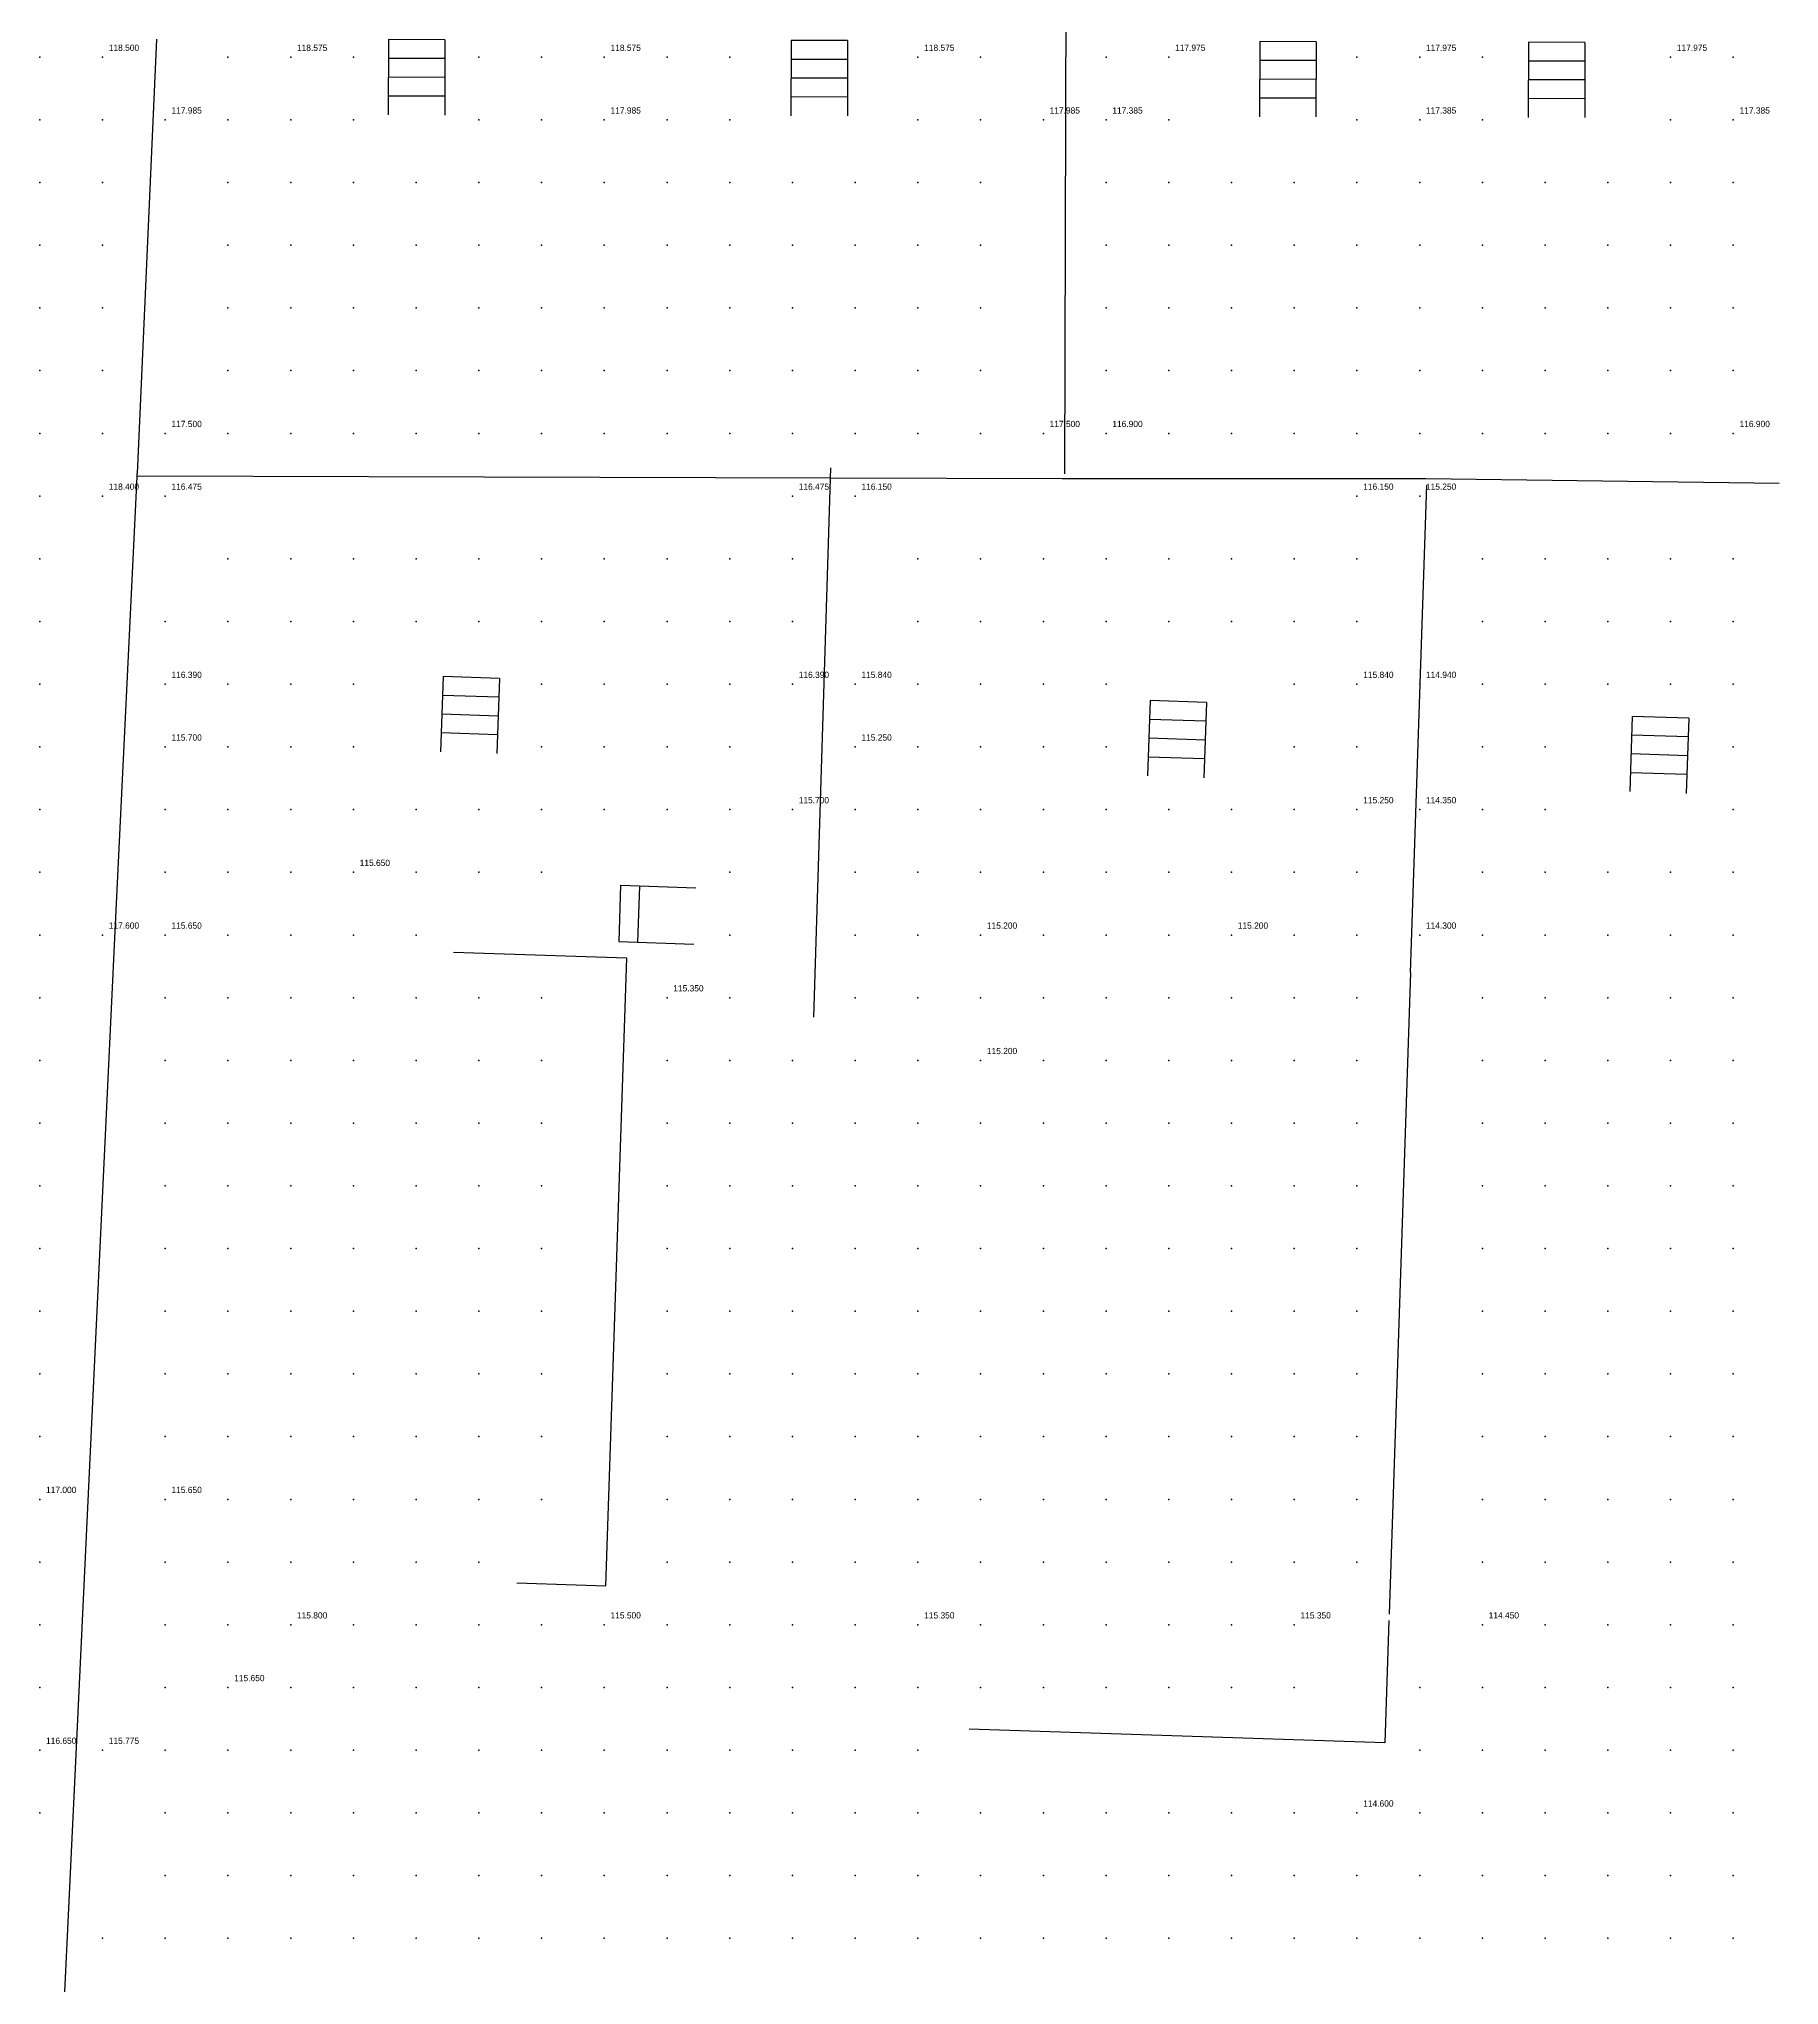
# Model space of a CAD drawing. Header units: metres. Extents: x 287878 to 288137, y 62805 to 63074.
# Drawn here: x 288023.99 to 288051.73, y 62833.25 to 62864.29 of the extents above; entities that cross this region are included whole.
import ezdxf

# ---------------------------------------------------------------- set-up
doc = ezdxf.new("R2010")
doc.units = ezdxf.units.M
for name, color, linetype in [('BARRIERS', 1, 'Continuous'), ('SURVEY_INTERP', 8, 'Continuous'), ('SURVEY_REAL', 3, 'Continuous')]:
    doc.layers.add(name, color=color, linetype=linetype)

msp = doc.modelspace()

# ---------------------------------------------------------------- linework, layer by layer
at = {"layer": 'BARRIERS'}
for p, q in [((288040.344, 62857.355), (288040.394, 62878.84)), ((288025.556, 62857.36), (288025.867, 62864.288)), ((288029.56, 62864.279), (288029.557, 62863.079)), ((288030.46, 62864.277), (288029.56, 62864.279)), ((288030.46, 62864.277), (288030.457, 62863.077)), ((288035.978, 62864.265), (288035.975, 62863.065)), ((288036.878, 62864.263), (288035.978, 62864.265)), ((288036.878, 62864.263), (288036.875, 62863.063)), ((288043.449, 62864.248), (288043.446, 62863.048)), ((288044.349, 62864.246), (288043.449, 62864.248)), ((288044.349, 62864.246), (288044.346, 62863.046)), ((288030.459, 62863.977), (288029.559, 62863.979)), ((288036.877, 62863.963), (288035.977, 62863.965)), ((288044.348, 62863.946), (288043.448, 62863.948)), ((288047.734, 62864.238), (288047.732, 62863.038)), ((288048.634, 62864.236), (288047.734, 62864.238)), ((288048.634, 62863.936), (288047.734, 62863.938)), ((288048.634, 62864.236), (288048.632, 62863.036)), ((288030.458, 62863.677), (288029.558, 62863.679)), ((288036.876, 62863.663), (288035.976, 62863.665)), ((288044.348, 62863.646), (288043.448, 62863.648)), ((288048.633, 62863.636), (288047.733, 62863.638)), ((288030.458, 62863.377), (288029.558, 62863.379)), ((288036.876, 62863.363), (288035.976, 62863.365)), ((288044.347, 62863.346), (288043.447, 62863.348)), ((288048.632, 62863.336), (288047.732, 62863.338)), ((288025.204, 62850.061), (288025.558, 62857.42)), ((288036.341, 62848.689), (288036.613, 62857.448)), ((288025.557, 62857.321), (288040.302, 62857.282)), ((288040.302, 62857.282), (288046.099, 62857.281)), ((288045.853, 62849.402), (288046.112, 62857.172)), ((288046.099, 62857.281), (288051.73, 62857.208)), ((288030.431, 62854.122), (288030.389, 62852.923)), ((288031.33, 62854.091), (288030.431, 62854.122)), ((288031.33, 62854.091), (288031.289, 62852.892)), ((288031.32, 62853.791), (288030.42, 62853.822)), ((288041.701, 62853.738), (288041.661, 62852.539)), ((288042.6, 62853.708), (288041.701, 62853.738)), ((288042.6, 62853.708), (288042.561, 62852.509)), ((288031.309, 62853.491), (288030.41, 62853.522)), ((288042.59, 62853.408), (288041.691, 62853.438)), ((288049.389, 62853.487), (288049.35, 62852.288)), ((288050.289, 62853.458), (288049.389, 62853.487)), ((288050.289, 62853.458), (288050.249, 62852.258)), ((288031.299, 62853.191), (288030.4, 62853.222)), ((288042.58, 62853.108), (288041.681, 62853.138)), ((288050.279, 62853.158), (288049.379, 62853.188)), ((288042.57, 62852.808), (288041.671, 62852.838)), ((288050.269, 62852.858), (288049.369, 62852.888)), ((288050.259, 62852.558), (288049.36, 62852.588)), ((288033.26, 62850.793), (288033.23, 62849.894)), ((288033.26, 62850.793, -0.009), (288034.459, 62850.753, -0.009)), ((288033.56, 62850.783), (288033.53, 62849.884)), ((288024.792, 62841.428), (288025.204, 62850.061)), ((288033.359, 62849.631), (288030.594, 62849.723)), ((288033.23, 62849.894, -0.009), (288034.429, 62849.854, -0.009)), ((288033.026, 62839.623), (288033.359, 62849.631)), ((288045.853, 62849.402), (288045.512, 62839.167)), ((288024.594, 62837.266), (288024.792, 62841.428)), ((288031.605, 62839.67), (288033.026, 62839.623)), ((288045.509, 62839.068), (288045.444, 62837.119)), ((288023.987, 62824.544), (288024.594, 62837.266)), ((288045.444, 62837.119), (288038.815, 62837.333))]:
    msp.add_line(p, q, dxfattribs=at)
at = {"layer": 'SURVEY_INTERP'}
for p in [(288024, 62864, 118.241), (288027, 62864, 118.296), (288029, 62864, 118.253), (288031, 62864, 117.957), (288032, 62864, 118.16), (288034, 62864, 118.14), (288035, 62864, 117.885), (288039, 62864, 118.039), (288041, 62864, 117.632), (288045, 62864, 117.61), (288047, 62864, 117.59), (288051, 62864, 117.501), (288024, 62863, 118.062), (288025, 62863, 118.217), (288027, 62863, 118.128), (288028, 62863, 118.237), (288029, 62863, 118.062), (288031, 62863, 117.872), (288032, 62863, 117.994), (288034, 62863, 117.974), (288035, 62863, 117.799), (288038, 62863, 118.054), (288039, 62863, 117.786), (288042, 62863, 117.576), (288045, 62863, 117.453), (288047, 62863, 117.433), (288050, 62863, 117.494), (288024, 62862, 117.789), (288025, 62862, 117.863), (288027, 62862, 117.859), (288028, 62862, 117.86), (288029, 62862, 117.791), (288030, 62862, 117.72), (288031, 62862, 117.728), (288032, 62862, 117.812), (288033, 62862, 117.869), (288034, 62862, 117.781), (288035, 62862, 117.646), (288036, 62862, 117.582), (288037, 62862, 117.596), (288038, 62862, 117.599), (288039, 62862, 117.509), (288041, 62862, 117.389), (288042, 62862, 117.38), (288043, 62862, 117.337), (288044, 62862, 117.299), (288045, 62862, 117.315), (288046, 62862, 117.335), (288047, 62862, 117.286), (288048, 62862, 117.223), (288049, 62862, 117.219), (288050, 62862, 117.244), (288051, 62862, 117.244), (288024, 62861, 117.584), (288025, 62861, 117.625), (288027, 62861, 117.624), (288028, 62861, 117.604), (288029, 62861, 117.568), (288030, 62861, 117.539), (288031, 62861, 117.544), (288032, 62861, 117.578), (288033, 62861, 117.59), (288034, 62861, 117.535), (288035, 62861, 117.452), (288036, 62861, 117.393), (288037, 62861, 117.364), (288038, 62861, 117.336), (288039, 62861, 117.293), (288041, 62861, 117.229), (288042, 62861, 117.202), (288043, 62861, 117.169), (288044, 62861, 117.146), (288045, 62861, 117.145), (288046, 62861, 117.141), (288047, 62861, 117.106), (288048, 62861, 117.062), (288049, 62861, 117.039), (288050, 62861, 117.031), (288051, 62861, 117.006), (288024, 62860, 117.47), (288025, 62860, 117.499), (288027, 62860, 117.45), (288028, 62860, 117.412), (288029, 62860, 117.379), (288030, 62860, 117.357), (288031, 62860, 117.35), (288032, 62860, 117.352), (288033, 62860, 117.342), (288034, 62860, 117.304), (288035, 62860, 117.251), (288036, 62860, 117.202), (288037, 62860, 117.166), (288038, 62860, 117.134), (288039, 62860, 117.099), (288041, 62860, 117.038), (288042, 62860, 117.021), (288043, 62860, 117.002), (288044, 62860, 116.983), (288045, 62860, 116.969), (288046, 62860, 116.953), (288047, 62860, 116.927), (288048, 62860, 116.898), (288049, 62860, 116.874), (288050, 62860, 116.855), (288051, 62860, 116.828), (288024, 62859, 117.488), (288025, 62859, 117.542), (288027, 62859, 117.348), (288028, 62859, 117.262), (288029, 62859, 117.211), (288030, 62859, 117.181), (288031, 62859, 117.164), (288032, 62859, 117.15), (288033, 62859, 117.129), (288034, 62859, 117.096), (288035, 62859, 117.055), (288036, 62859, 117.016), (288037, 62859, 116.983), (288038, 62859, 116.956), (288039, 62859, 116.932), (288041, 62859, 116.899), (288042, 62859, 116.881), (288043, 62859, 116.851), (288044, 62859, 116.821), (288045, 62859, 116.797), (288046, 62859, 116.778), (288047, 62859, 116.759), (288048, 62859, 116.743), (288049, 62859, 116.738), (288050, 62859, 116.76), (288051, 62859, 116.784), (288024, 62858, 117.693), (288025, 62858, 117.914), (288027, 62858, 117.305), (288028, 62858, 117.132), (288029, 62858, 117.053), (288030, 62858, 117.013), (288031, 62858, 116.988), (288032, 62858, 116.966), (288033, 62858, 116.939), (288034, 62858, 116.904), (288035, 62858, 116.866), (288036, 62858, 116.83), (288037, 62858, 116.803), (288038, 62858, 116.79), (288039, 62858, 116.795), (288042, 62858, 116.815), (288043, 62858, 116.719), (288044, 62858, 116.661), (288045, 62858, 116.625), (288046, 62858, 116.605), (288047, 62858, 116.596), (288048, 62858, 116.597), (288049, 62858, 116.625), (288050, 62858, 116.737), (288024, 62857, 117.86), (288024, 62856, 117.429), (288027, 62856, 116.901), (288028, 62856, 116.768), (288029, 62856, 116.713), (288030, 62856, 116.684), (288031, 62856, 116.661), (288032, 62856, 116.633), (288033, 62856, 116.594), (288034, 62856, 116.542), (288035, 62856, 116.479), (288036, 62856, 116.418), (288038, 62856, 116.401), (288039, 62856, 116.445), (288040, 62856, 116.492), (288041, 62856, 116.505), (288042, 62856, 116.453), (288043, 62856, 116.362), (288044, 62856, 116.272), (288045, 62856, 116.219), (288047, 62856, 116.257), (288048, 62856, 116.286), (288049, 62856, 116.311), (288050, 62856, 116.336), (288051, 62856, 116.323), (288024, 62855, 116.847), (288026, 62855, 116.551), (288027, 62855, 116.53), (288028, 62855, 116.535), (288029, 62855, 116.53), (288030, 62855, 116.521), (288031, 62855, 116.506), (288032, 62855, 116.481), (288033, 62855, 116.437), (288034, 62855, 116.368), (288035, 62855, 116.268), (288036, 62855, 116.149), (288038, 62855, 116.132), (288039, 62855, 116.219), (288040, 62855, 116.275), (288041, 62855, 116.283), (288042, 62855, 116.242), (288043, 62855, 116.159), (288044, 62855, 116.046), (288045, 62855, 115.969), (288047, 62855, 116.089), (288048, 62855, 116.129), (288049, 62855, 116.141), (288050, 62855, 116.126), (288051, 62855, 116.071), (288024, 62854, 116.498), (288027, 62854, 116.29), (288028, 62854, 116.333), (288029, 62854, 116.351), (288032, 62854, 116.339), (288033, 62854, 116.293), (288034, 62854, 116.208), (288035, 62854, 116.06), (288038, 62854, 115.801), (288039, 62854, 115.996), (288040, 62854, 116.08), (288041, 62854, 116.096), (288044, 62854, 115.89), (288047, 62854, 115.947), (288048, 62854, 115.987), (288049, 62854, 115.988), (288050, 62854, 115.951), (288051, 62854, 115.872), (288024, 62853, 116.312), (288027, 62853, 116.054), (288028, 62853, 116.16), (288029, 62853, 116.158), (288032, 62853, 116.208), (288033, 62853, 116.164), (288034, 62853, 116.078), (288035, 62853, 115.917), (288038, 62853, 115.573), (288039, 62853, 115.826), (288040, 62853, 115.912), (288041, 62853, 115.93), (288044, 62853, 115.725), (288045, 62853, 115.654), (288047, 62853, 115.819), (288048, 62853, 115.865), (288051, 62853, 115.705), (288024, 62852, 116.218), (288026, 62852, 115.958), (288027, 62852, 116.013), (288028, 62852, 115.987), (288029, 62852, 115.887), (288030, 62852, 115.978), (288031, 62852, 116.078), (288032, 62852, 116.09), (288033, 62852, 116.043), (288034, 62852, 115.969), (288035, 62852, 115.861), (288037, 62852, 115.533), (288038, 62852, 115.62), (288039, 62852, 115.697), (288040, 62852, 115.75), (288041, 62852, 115.776), (288042, 62852, 115.74), (288043, 62852, 115.671), (288044, 62852, 115.521), (288047, 62852, 115.713), (288048, 62852, 115.762), (288051, 62852, 115.558), (288024, 62851, 116.14), (288026, 62851, 115.873), (288027, 62851, 115.927), (288028, 62851, 115.852), (288030, 62851, 115.842), (288031, 62851, 115.986), (288032, 62851, 115.983), (288035, 62851, 115.795), (288037, 62851, 115.66), (288038, 62851, 115.558), (288039, 62851, 115.46), (288040, 62851, 115.561), (288041, 62851, 115.635), (288042, 62851, 115.558), (288043, 62851, 115.45), (288044, 62851, 115.492), (288045, 62851, 115.468), (288047, 62851, 115.662), (288048, 62851, 115.68), (288049, 62851, 115.636), (288050, 62851, 115.544), (288051, 62851, 115.412), (288024, 62850, 116.079), (288027, 62850, 115.834), (288028, 62850, 115.891), (288029, 62850, 115.825), (288030, 62850, 115.894), (288035, 62850, 115.659), (288037, 62850, 115.627), (288038, 62850, 115.432), (288040, 62850, 115.42), (288041, 62850, 115.546), (288042, 62850, 115.425), (288044, 62850, 115.415), (288045, 62850, 115.552), (288047, 62850, 115.629), (288048, 62850, 115.61), (288049, 62850, 115.542), (288050, 62850, 115.422), (288051, 62850, 115.249), (288024, 62849, 116.082), (288026, 62849, 115.831), (288027, 62849, 115.9), (288028, 62849, 115.952), (288029, 62849, 115.949), (288030, 62849, 115.951), (288031, 62849, 115.928), (288032, 62849, 115.823), (288035, 62849, 115.546), (288037, 62849, 115.598), (288038, 62849, 115.444), (288039, 62849, 115.344), (288040, 62849, 115.426), (288041, 62849, 115.522), (288042, 62849, 115.484), (288043, 62849, 115.401), (288044, 62849, 115.482), (288045, 62849, 115.567), (288047, 62849, 115.589), (288048, 62849, 115.545), (288049, 62849, 115.457), (288050, 62849, 115.309), (288051, 62849, 115.071), (288024, 62848, 116.112), (288026, 62848, 115.99), (288027, 62848, 115.989), (288028, 62848, 115.996), (288029, 62848, 115.988), (288030, 62848, 115.967), (288031, 62848, 115.922), (288032, 62848, 115.827), (288034, 62848, 115.548), (288035, 62848, 115.618), (288036, 62848, 115.662), (288037, 62848, 115.588), (288038, 62848, 115.4), (288040, 62848, 115.385), (288041, 62848, 115.522), (288042, 62848, 115.549), (288043, 62848, 115.539), (288044, 62848, 115.554), (288045, 62848, 115.573), (288047, 62848, 115.543), (288048, 62848, 115.486), (288049, 62848, 115.389), (288050, 62848, 115.23), (288051, 62848, 114.955), (288024, 62847, 116.132), (288026, 62847, 116.052), (288027, 62847, 116.031), (288028, 62847, 116.014), (288029, 62847, 115.994), (288030, 62847, 115.965), (288031, 62847, 115.92), (288032, 62847, 115.855), (288034, 62847, 115.718), (288035, 62847, 115.705), (288036, 62847, 115.684), (288037, 62847, 115.613), (288038, 62847, 115.485), (288039, 62847, 115.387), (288040, 62847, 115.461), (288041, 62847, 115.544), (288042, 62847, 115.571), (288043, 62847, 115.572), (288044, 62847, 115.567), (288045, 62847, 115.556), (288047, 62847, 115.495), (288048, 62847, 115.432), (288049, 62847, 115.339), (288050, 62847, 115.198), (288051, 62847, 114.977), (288024, 62846, 116.14), (288026, 62846, 116.068), (288027, 62846, 116.039), (288028, 62846, 116.012), (288029, 62846, 115.985), (288030, 62846, 115.953), (288031, 62846, 115.914), (288032, 62846, 115.867), (288034, 62846, 115.774), (288035, 62846, 115.741), (288036, 62846, 115.704), (288037, 62846, 115.651), (288038, 62846, 115.587), (288039, 62846, 115.544), (288040, 62846, 115.549), (288041, 62846, 115.568), (288042, 62846, 115.572), (288043, 62846, 115.563), (288044, 62846, 115.546), (288045, 62846, 115.521), (288047, 62846, 115.443), (288048, 62846, 115.383), (288049, 62846, 115.301), (288050, 62846, 115.192), (288051, 62846, 115.047), (288024, 62845, 116.149), (288026, 62845, 116.065), (288027, 62845, 116.028), (288028, 62845, 115.996), (288029, 62845, 115.965), (288030, 62845, 115.933), (288031, 62845, 115.897), (288032, 62845, 115.858), (288034, 62845, 115.782), (288035, 62845, 115.746), (288036, 62845, 115.709), (288037, 62845, 115.668), (288038, 62845, 115.628), (288039, 62845, 115.597), (288040, 62845, 115.58), (288041, 62845, 115.569), (288042, 62845, 115.554), (288043, 62845, 115.533), (288044, 62845, 115.505), (288045, 62845, 115.472), (288047, 62845, 115.386), (288048, 62845, 115.33), (288049, 62845, 115.263), (288050, 62845, 115.182), (288051, 62845, 115.086), (288024, 62844, 116.18), (288026, 62844, 116.053), (288027, 62844, 116.004), (288028, 62844, 115.969), (288029, 62844, 115.938), (288030, 62844, 115.906), (288031, 62844, 115.871), (288032, 62844, 115.836), (288034, 62844, 115.765), (288035, 62844, 115.731), (288036, 62844, 115.696), (288037, 62844, 115.66), (288038, 62844, 115.627), (288039, 62844, 115.598), (288040, 62844, 115.572), (288041, 62844, 115.548), (288042, 62844, 115.52), (288043, 62844, 115.488), (288044, 62844, 115.451), (288045, 62844, 115.411), (288047, 62844, 115.32), (288048, 62844, 115.27), (288049, 62844, 115.215), (288050, 62844, 115.153), (288051, 62844, 115.086), (288024, 62843, 116.28), (288026, 62843, 116.02), (288027, 62843, 115.961), (288028, 62843, 115.932), (288029, 62843, 115.905), (288030, 62843, 115.874), (288031, 62843, 115.838), (288032, 62843, 115.802), (288034, 62843, 115.734), (288035, 62843, 115.701), (288036, 62843, 115.667), (288037, 62843, 115.633), (288038, 62843, 115.6), (288039, 62843, 115.57), (288040, 62843, 115.541), (288041, 62843, 115.51), (288042, 62843, 115.474), (288043, 62843, 115.433), (288044, 62843, 115.388), (288045, 62843, 115.339), (288047, 62843, 115.239), (288048, 62843, 115.195), (288049, 62843, 115.152), (288050, 62843, 115.104), (288051, 62843, 115.052), (288024, 62842, 116.577), (288026, 62842, 115.887), (288027, 62842, 115.879), (288028, 62842, 115.888), (288029, 62842, 115.87), (288030, 62842, 115.839), (288031, 62842, 115.8), (288032, 62842, 115.758), (288034, 62842, 115.691), (288035, 62842, 115.661), (288036, 62842, 115.626), (288037, 62842, 115.589), (288038, 62842, 115.555), (288039, 62842, 115.527), (288040, 62842, 115.498), (288041, 62842, 115.463), (288042, 62842, 115.421), (288043, 62842, 115.373), (288044, 62842, 115.32), (288045, 62842, 115.259), (288047, 62842, 115.135), (288048, 62842, 115.099), (288049, 62842, 115.07), (288050, 62842, 115.034), (288051, 62842, 114.992), (288027, 62841, 115.807), (288028, 62841, 115.849), (288029, 62841, 115.836), (288030, 62841, 115.805), (288031, 62841, 115.757), (288032, 62841, 115.701), (288034, 62841, 115.639), (288035, 62841, 115.616), (288036, 62841, 115.577), (288037, 62841, 115.529), (288038, 62841, 115.492), (288039, 62841, 115.473), (288040, 62841, 115.451), (288041, 62841, 115.415), (288042, 62841, 115.369), (288043, 62841, 115.319), (288044, 62841, 115.265), (288045, 62841, 115.182), (288047, 62841, 114.982), (288048, 62841, 114.968), (288049, 62841, 114.971), (288050, 62841, 114.947), (288051, 62841, 114.902), (288024, 62840, 116.537), (288026, 62840, 115.867), (288027, 62840, 115.83), (288028, 62840, 115.817), (288029, 62840, 115.808), (288030, 62840, 115.776), (288031, 62840, 115.714), (288034, 62840, 115.579), (288035, 62840, 115.575), (288036, 62840, 115.529), (288037, 62840, 115.457), (288038, 62840, 115.407), (288039, 62840, 115.414), (288040, 62840, 115.408), (288041, 62840, 115.371), (288042, 62840, 115.324), (288043, 62840, 115.291), (288044, 62840, 115.272), (288045, 62840, 115.148), (288047, 62840, 114.715), (288048, 62840, 114.792), (288049, 62840, 114.867), (288050, 62840, 114.847), (288051, 62840, 114.776), (288024, 62839, 116.254), (288026, 62839, 115.887), (288027, 62839, 115.785), (288029, 62839, 115.791), (288030, 62839, 115.755), (288031, 62839, 115.684), (288032, 62839, 115.576), (288034, 62839, 115.542), (288035, 62839, 115.546), (288036, 62839, 115.496), (288037, 62839, 115.409), (288039, 62839, 115.379), (288040, 62839, 115.374), (288041, 62839, 115.332), (288042, 62839, 115.285), (288043, 62839, 115.283), (288048, 62839, 114.665), (288049, 62839, 114.792), (288050, 62839, 114.749), (288051, 62839, 114.607), (288024, 62838, 116.375), (288026, 62838, 115.839), (288028, 62838, 115.758), (288029, 62838, 115.771), (288030, 62838, 115.735), (288031, 62838, 115.672), (288032, 62838, 115.596), (288033, 62838, 115.547), (288034, 62838, 115.547), (288035, 62838, 115.529), (288036, 62838, 115.482), (288037, 62838, 115.421), (288038, 62838, 115.381), (288039, 62838, 115.373), (288040, 62838, 115.343), (288041, 62838, 115.291), (288042, 62838, 115.236), (288043, 62838, 115.207), (288044, 62838, 115.192), (288046, 62838, 114.833), (288047, 62838, 114.681), (288048, 62838, 114.735), (288049, 62838, 114.766), (288050, 62838, 114.679), (288051, 62838, 114.483), (288026, 62837, 115.914), (288027, 62837, 115.764), (288028, 62837, 115.759), (288029, 62837, 115.748), (288030, 62837, 115.71), (288031, 62837, 115.66), (288032, 62837, 115.61), (288033, 62837, 115.571), (288034, 62837, 115.544), (288035, 62837, 115.511), (288036, 62837, 115.468), (288037, 62837, 115.424), (288038, 62837, 115.387), (288046, 62837, 114.821), (288047, 62837, 114.815), (288048, 62837, 114.8), (288049, 62837, 114.758), (288050, 62837, 114.647), (288051, 62837, 114.485), (288024, 62836, 116.356), (288026, 62836, 115.932), (288027, 62836, 115.812), (288028, 62836, 115.759), (288029, 62836, 115.719), (288030, 62836, 115.678), (288031, 62836, 115.635), (288032, 62836, 115.593), (288033, 62836, 115.556), (288034, 62836, 115.521), (288035, 62836, 115.484), (288036, 62836, 115.444), (288037, 62836, 115.403), (288038, 62836, 115.362), (288039, 62836, 115.318), (288040, 62836, 115.266), (288041, 62836, 115.202), (288042, 62836, 115.121), (288043, 62836, 115.004), (288044, 62836, 114.796), (288046, 62836, 114.746), (288047, 62836, 114.824), (288048, 62836, 114.812), (288049, 62836, 114.752), (288050, 62836, 114.634), (288051, 62836, 114.435), (288026, 62835, 115.857), (288027, 62835, 115.777), (288028, 62835, 115.722), (288029, 62835, 115.677), (288030, 62835, 115.635), (288031, 62835, 115.596), (288032, 62835, 115.558), (288033, 62835, 115.523), (288034, 62835, 115.487), (288035, 62835, 115.449), (288036, 62835, 115.409), (288037, 62835, 115.367), (288038, 62835, 115.323), (288039, 62835, 115.275), (288040, 62835, 115.222), (288041, 62835, 115.16), (288042, 62835, 115.084), (288043, 62835, 114.984), (288044, 62835, 114.848), (288045, 62835, 114.749), (288046, 62835, 114.792), (288047, 62835, 114.825), (288048, 62835, 114.806), (288049, 62835, 114.75), (288050, 62835, 114.654), (288051, 62835, 114.515), (288025, 62834, 115.816), (288026, 62834, 115.763), (288027, 62834, 115.712), (288028, 62834, 115.665), (288029, 62834, 115.622), (288030, 62834, 115.583), (288031, 62834, 115.547), (288032, 62834, 115.513), (288033, 62834, 115.48), (288034, 62834, 115.446), (288035, 62834, 115.408), (288036, 62834, 115.368), (288037, 62834, 115.324), (288038, 62834, 115.278), (288039, 62834, 115.228), (288040, 62834, 115.175), (288041, 62834, 115.118), (288042, 62834, 115.053), (288043, 62834, 114.981), (288044, 62834, 114.906), (288045, 62834, 114.853), (288046, 62834, 114.835), (288047, 62834, 114.821), (288048, 62834, 114.792), (288049, 62834, 114.745), (288050, 62834, 114.68), (288051, 62834, 114.608)]:
    msp.add_point(p, dxfattribs=at)
at = {"layer": 'SURVEY_REAL'}
for p in [(288025, 62864, 118.5), (288028, 62864, 118.575), (288033, 62864, 118.575), (288038, 62864, 118.575), (288042, 62864, 117.975), (288046, 62864, 117.975), (288050, 62864, 117.975), (288026, 62863, 117.985), (288033, 62863, 117.985), (288040, 62863, 117.985), (288041, 62863, 117.385), (288046, 62863, 117.385), (288051, 62863, 117.385), (288026, 62858, 117.5), (288040, 62858, 117.5), (288041, 62858, 116.9), (288051, 62858, 116.9), (288025, 62857, 118.4), (288026, 62857, 116.475), (288036, 62857, 116.475), (288037, 62857, 116.15), (288045, 62857, 116.15), (288046, 62857, 115.25), (288026, 62854, 116.39), (288036, 62854, 116.39), (288037, 62854, 115.84), (288045, 62854, 115.84), (288046, 62854, 114.94), (288026, 62853, 115.7), (288037, 62853, 115.25), (288036, 62852, 115.7), (288045, 62852, 115.25), (288046, 62852, 114.35), (288029, 62851, 115.65), (288025, 62850, 117.6), (288026, 62850, 115.65), (288039, 62850, 115.2), (288043, 62850, 115.2), (288046, 62850, 114.3), (288034, 62849, 115.35), (288039, 62848, 115.2), (288024, 62841, 117), (288026, 62841, 115.65), (288028, 62839, 115.8), (288033, 62839, 115.5), (288038, 62839, 115.35), (288044, 62839, 115.35), (288047, 62839, 114.45), (288027, 62838, 115.65), (288024, 62837, 116.65), (288025, 62837, 115.775), (288045, 62836, 114.6)]:
    msp.add_point(p, dxfattribs=at)

# ---------------------------------------------------------------- texts
for s, p in [('118.500', (288025.1, 62864.1, 118.5)), ('118.575', (288028.1, 62864.1, 118.575)), ('118.575', (288033.1, 62864.1, 118.575)), ('118.575', (288038.1, 62864.1, 118.575)), ('117.975', (288042.1, 62864.1, 117.975)), ('117.975', (288046.1, 62864.1, 117.975)), ('117.975', (288050.1, 62864.1, 117.975)), ('117.985', (288026.1, 62863.1, 117.985)), ('117.985', (288033.1, 62863.1, 117.985)), ('117.985', (288040.1, 62863.1, 117.985)), ('117.385', (288041.1, 62863.1, 117.385)), ('117.385', (288046.1, 62863.1, 117.385)), ('117.385', (288051.1, 62863.1, 117.385)), ('117.500', (288026.1, 62858.1, 117.5)), ('117.500', (288040.1, 62858.1, 117.5)), ('116.900', (288041.1, 62858.1, 116.9)), ('116.900', (288051.1, 62858.1, 116.9)), ('118.400', (288025.1, 62857.1, 118.4)), ('116.475', (288026.1, 62857.1, 116.475)), ('116.475', (288036.1, 62857.1, 116.475)), ('116.150', (288037.1, 62857.1, 116.15)), ('116.150', (288045.1, 62857.1, 116.15)), ('115.250', (288046.1, 62857.1, 115.25)), ('116.390', (288026.1, 62854.1, 116.39)), ('116.390', (288036.1, 62854.1, 116.39)), ('115.840', (288037.1, 62854.1, 115.84)), ('115.840', (288045.1, 62854.1, 115.84)), ('114.940', (288046.1, 62854.1, 114.94)), ('115.700', (288026.1, 62853.1, 115.7)), ('115.250', (288037.1, 62853.1, 115.25)), ('115.700', (288036.1, 62852.1, 115.7)), ('115.250', (288045.1, 62852.1, 115.25)), ('114.350', (288046.1, 62852.1, 114.35)), ('115.650', (288029.1, 62851.1, 115.65)), ('117.600', (288025.1, 62850.1, 117.6)), ('115.650', (288026.1, 62850.1, 115.65)), ('115.200', (288039.1, 62850.1, 115.2)), ('115.200', (288043.1, 62850.1, 115.2)), ('114.300', (288046.1, 62850.1, 114.3)), ('115.350', (288034.1, 62849.1, 115.35)), ('115.200', (288039.1, 62848.1, 115.2)), ('117.000', (288024.1, 62841.1, 117)), ('115.650', (288026.1, 62841.1, 115.65)), ('115.800', (288028.1, 62839.1, 115.8)), ('115.500', (288033.1, 62839.1, 115.5)), ('115.350', (288038.1, 62839.1, 115.35)), ('115.350', (288044.1, 62839.1, 115.35)), ('114.450', (288047.1, 62839.1, 114.45)), ('115.650', (288027.1, 62838.1, 115.65)), ('116.650', (288024.1, 62837.1, 116.65)), ('115.775', (288025.1, 62837.1, 115.775)), ('114.600', (288045.1, 62836.1, 114.6))]:
    msp.add_text(s, height=0.1, dxfattribs=at).set_placement(p)

doc.saveas('drawing.dxf')
